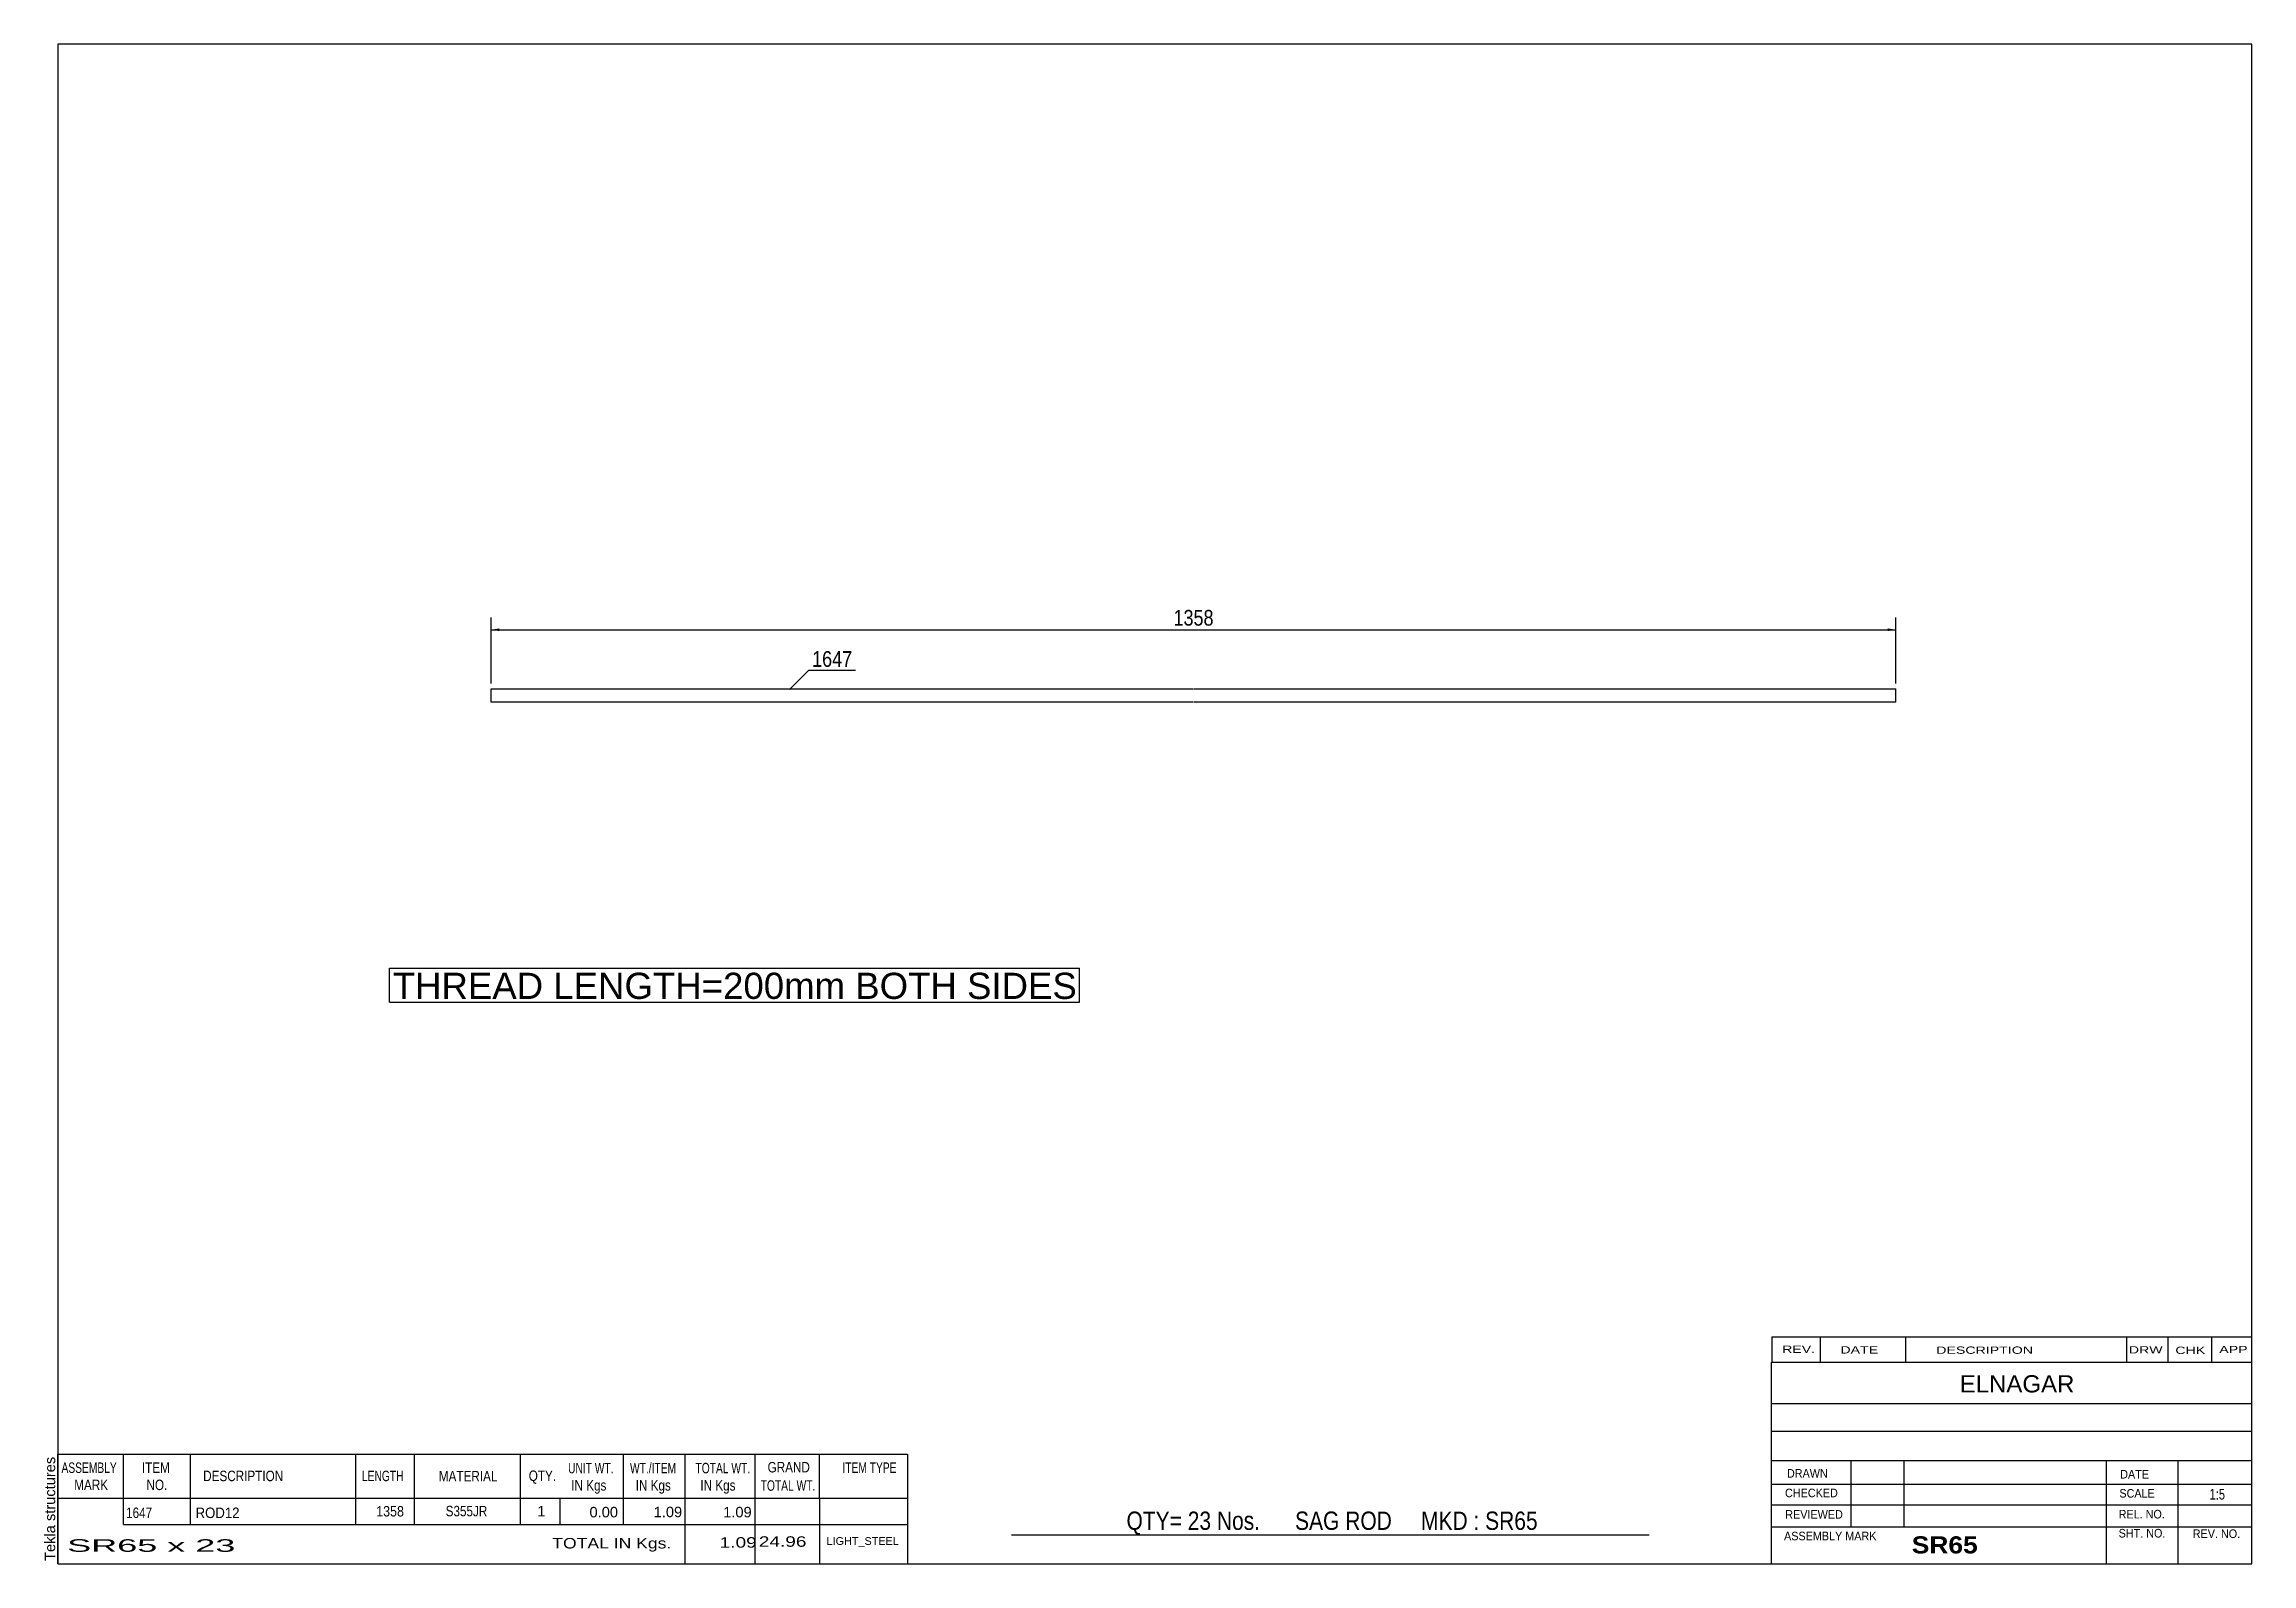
# Model space of a CAD drawing. Header units: millimetres. Extents: x -82 to 321, y -158 to 119.
import ezdxf

# ---------------------------------------------------------------- set-up
doc = ezdxf.new("R2010")
doc.units = ezdxf.units.MM
doc.styles.add('Arial', font='ARIAL.TTF', dxfattribs={"height": 0.2})
doc.styles.add('Arial Bold', font='ARIALBD.TTF', dxfattribs={"height": 0.2})
doc.styles.add('Arial Narrow', font='ARIALN.TTF', dxfattribs={"height": 0.2})

# ---------------------------------------------------------------- blocks, each defined once
blk = doc.blocks.new('Unknown-629107060-1210')
at = {"color": 5, "linetype": 'Continuous'}
for p, q in [((321, 118.75), (-79, 118.75)), ((-79, 118.75), (-79, -158.25)), ((321, -158.25), (321, 118.75)), ((-79, -158.25), (321, -158.25))]:
    blk.add_line(p, q, dxfattribs=at)
at = {"color": 174, "linetype": 'Continuous', "style": 'Arial'}
blk.add_text('Tekla structures', height=1.9102, rotation=90, dxfattribs=at).set_placement((-79.5, -157.75))
blk = doc.blocks.new('Part-629107060-1252 - 1233')
at = {"color": 2, "linetype": 'Continuous'}
for p, q in [((0, 1.2), (128, 1.2)), ((0, -1.2), (0, 1.2)), ((128.1, 1.2), (256.1, 1.2)), ((256.1, -1.2), (256.1, 1.2)), ((128, -1.2), (0, -1.2)), ((256.1, -1.2), (128.1, -1.2))]:
    blk.add_line(p, q, dxfattribs=at)
blk = doc.blocks.new('StraightDimension-629107060-1262 - 1233')
at = {"linetype": 'Continuous'}
for points in [[(1.5, 11.75), (0, 12), (1.5, 12.25)], [(254.6, 12.25), (256.1, 12), (254.6, 11.75)]]:
    blk.add_hatch(color=7, dxfattribs=at).paths.add_polyline_path(points)
at = {"color": 7, "linetype": 'Continuous'}
for p, q in [((0, 2.2), (0, 14.25)), ((256.1, 2.2), (256.1, 14.25)), ((0, 12), (256.1, 12))]:
    blk.add_line(p, q, dxfattribs=at)
at = {"color": 0}
blk.add_wipeout([(132.30625, 12.15), (132.30625, 16.35), (123.79375, 16.35), (123.79375, 12.15)], dxfattribs=at)
at = {"color": 3, "style": 'Arial Narrow'}
blk.add_text('1358', height=2.863281, dxfattribs=at).set_placement((124.39375, 12.75))
blk = doc.blocks.new('Text-629107060-1211')
at = {"color": 0, "linetype": 'Continuous'}
blk.add_wipeout([(106.65, -55.3), (106.65, -50.3), (-17.96, -50.3), (-17.96, -55.3)], dxfattribs=at)
at = {"color": 7, "linetype": 'Continuous'}
for p, q in [((-18.56, -49.7), (107.25, -49.7)), ((-18.56, -55.9), (-18.56, -49.7)), ((107.25, -55.9), (107.25, -49.7)), ((-18.56, -55.9), (107.25, -55.9))]:
    blk.add_line(p, q, dxfattribs=at)
at = {"color": 1, "linetype": 'Continuous', "style": 'Arial'}
blk.add_text('THREAD LENGTH=200mm BOTH SIDES', height=4.7754, dxfattribs=at).set_placement((-17.96, -55.3))
blk = doc.blocks.new('CBS_BOM-629107060-1340')
at = {"color": 7, "linetype": 'Continuous'}
for p, q in [((-79.03, -146.28), (-79.03, -138.28)), ((-79.03, -138.28), (75.89, -138.28)), ((-67.03, -146.28), (-67.03, -138.28)), ((-54.84, -146.28), (-54.84, -138.28)), ((-24.68, -146.28), (-24.68, -138.28)), ((-14, -146.28), (-14, -138.28)), ((5.32, -146.28), (5.32, -138.28)), ((24.12, -146.28), (24.12, -138.28)), ((35.33, -146.28), (35.33, -138.28)), ((48.12, -146.28), (48.12, -138.28)), ((59.87, -146.28), (59.87, -138.28)), ((75.89, -138.29), (75.89, -146.27)), ((-79.03, -146.28), (75.89, -146.28)), ((-79.03, -151.08), (-79.03, -146.28)), ((-67.03, -151.08), (-67.03, -146.28)), ((-54.84, -151.08), (-54.84, -146.28)), ((-24.68, -151.08), (-24.68, -146.28)), ((-14, -151.08), (-14, -146.28)), ((5.32, -151.08), (5.32, -146.28)), ((12.58, -151.08), (12.58, -146.28)), ((24.12, -151.08), (24.12, -146.28)), ((35.33, -151.08), (35.33, -146.28)), ((48.12, -151.08), (48.12, -146.28)), ((59.89, -151.08), (59.89, -146.28)), ((75.89, -146.28), (75.89, -151.08)), ((-79.03, -158.28), (-79.03, -151.1)), ((-67.03, -151.08), (75.89, -151.08)), ((35.33, -158.28), (35.33, -151.1)), ((48.12, -158.28), (48.12, -151.1)), ((59.93, -158.28), (59.93, -151.1)), ((75.89, -151.08), (75.89, -158.28)), ((-79.03, -158.28), (75.89, -158.28))]:
    blk.add_line(p, q, dxfattribs=at)
at = {"color": 3, "linetype": 'Continuous', "style": 'Arial'}
for s, height, width, p in [('ASSEMBLY', 1.91, 0.7, (-78.35, -141.71)), ('ITEM', 1.91, 0.8, (-63.7, -141.71)), ('UNIT WT.', 1.91, 0.7, (14.01, -141.78)), ('WT./ITEM', 1.91, 0.7, (25.3, -141.78)), ('TOTAL WT.', 1.91, 0.7, (37.24, -141.78)), ('GRAND', 1.91, 0.8, (50.39, -141.62)), ('ITEM TYPE', 1.91, 0.7, (64.03, -141.7)), ('MARK', 1.91, 0.8, (-76.03, -144.84)), ('NO.', 1.91, 0.8, (-62.85, -144.84)), ('DESCRIPTION', 1.9102, 0.8, (-52.52, -143.21)), ('LENGTH', 1.91, 0.7, (-23.57, -143.21)), ('MATERIAL', 1.91, 0.8, (-9.55, -143.26)), ('QTY.', 1.91, 0.8, (6.84, -143.18)), ('IN Kgs', 1.91, 0.8, (14.59, -144.92)), ('IN Kgs', 1.91, 0.8, (26.34, -144.92)), ('IN Kgs', 1.91, 0.8, (38.13, -144.92)), ('TOTAL WT.', 1.91, 0.7, (49.13, -144.96))]:
    blk.add_text(s, height=height, dxfattribs=dict(at, width=width)).set_placement(p)
at = {"color": 7, "linetype": 'Continuous', "style": 'Arial'}
for s, width, p in [('1647', 0.8, (-66.57, -149.93)), ('ROD12', 0.9, (-53.9, -149.93)), ('1358', 0.85, (-20.96, -149.65)), ('S355JR', 0.8, (-8.31, -149.62))]:
    blk.add_text(s, height=1.91, dxfattribs=dict(at, width=width)).set_placement(p)
for s, p in [('1', (8.41, -149.62)), ('0.00', (17.92, -149.81)), ('1.09', (29.62, -149.78)), ('1.09', (42.29, -149.81))]:
    blk.add_text(s, height=1.91, dxfattribs=at).set_placement(p)
at = {"color": 6, "linetype": 'Continuous', "style": 'Arial'}
for s, height, width, p in [('SR65 x 23', 2.292, 2.05, (-77.31, -156.09)), ('TOTAL IN Kgs.', 1.9102, 1.2, (11.13, -155.48)), ('1.09', 1.91, 1.3, (41.65, -155.33)), ('24.96', 1.91, 1.3, (48.79, -155.17))]:
    blk.add_text(s, height=height, dxfattribs=dict(at, width=width)).set_placement(p)
blk.add_text('LIGHT_STEEL', height=1.4135, dxfattribs=at).set_placement((61.14, -154.83))
blk = doc.blocks.new('CBS_CALLOFF-629107060-1341')
at = {"color": 7, "linetype": 'Continuous'}
blk.add_line((94.88, -152.98), (211.11, -153), dxfattribs=at)
at = {"color": 3, "linetype": 'Continuous', "style": 'Arial Narrow'}
blk.add_text('QTY= 23 Nos.      SAG ROD     MKD : SR65', height=3.3405, dxfattribs=at).set_placement((115.82, -152.09))
blk = doc.blocks.new('CBS_NAME_BLOG-629107060-1342')
at = {"color": 7, "linetype": 'Continuous'}
for p, q in [((233.41, -121.5), (320.93, -121.5)), ((233.41, -158.21), (233.41, -121.5)), ((233.41, -129.04), (320.93, -129.04)), ((233.48, -134.09), (321, -134.09)), ((233.41, -139.46), (320.93, -139.46)), ((247.93, -151.57), (247.93, -139.47)), ((257.62, -151.54), (257.62, -139.47)), ((294.53, -158.21), (294.53, -139.48)), ((307.58, -158.21), (307.58, -139.47)), ((233.42, -143.76), (321, -143.74)), ((233.41, -147.51), (320.93, -147.51)), ((233.41, -151.55), (320.93, -151.55)), ((233.41, -158.25), (321, -158.25))]:
    blk.add_line(p, q, dxfattribs=at)
at = {"color": 3, "linetype": 'Continuous', "style": 'Arial'}
blk.add_text('ELNAGAR', height=3.133, dxfattribs=at).set_placement((267.73, -127.03))
at = {"color": 3, "linetype": 'Continuous'}
for s, height, style, width, p in [('CHECKED', 1.566, 'Arial', 0.9, (235.89, -146.14)), ('DRAWN', 1.566, 'Arial', 0.9, (236.24, -142.57)), ('SCALE', 1.566, 'Arial', 0.9, (296.85, -146.21)), ('DATE', 1.566, 'Arial', 0.9, (297, -142.73)), ('1:5', 1.957, 'Arial Narrow', 0.9, (313.3, -146.57)), ('REVIEWED', 1.566, 'Arial', 0.9, (235.93, -150.06)), ('REL. NO.', 1.566, 'Arial', 0.9, (296.71, -150.01)), ('ASSEMBLY MARK', 1.5663, 'Arial', 0.9, (235.71, -153.99)), ('SHT. NO.', 1.566, 'Arial', 0.9, (296.71, -153.48)), ('REV. NO.', 1.566, 'Arial', 0.9, (310.23, -153.57)), ('SR65', 3.131, 'Arial Bold', 1.1, (258.99, -156.39))]:
    blk.add_text(s, height=height, dxfattribs=dict(at, style=style, width=width)).set_placement(p)
blk = doc.blocks.new('CBS_REVISION-629107060-1343')
at = {"color": 7, "linetype": 'Continuous'}
for p, q in [((233.49, -116.87), (320.99, -116.87)), ((233.49, -116.87), (233.49, -121.5)), ((242.29, -116.87), (242.29, -121.5)), ((257.88, -116.87), (257.88, -121.44)), ((298.14, -116.87), (298.14, -121.5)), ((305.68, -116.87), (305.68, -121.5)), ((313.63, -116.87), (313.63, -121.5)), ((233.49, -121.5), (320.99, -121.5))]:
    blk.add_line(p, q, dxfattribs=at)
at = {"color": 7, "style": 'Arial Narrow', "width": 1.7}
for s, height, p in [('REV.', 1.326, (235.35, -119.82)), ('DATE', 1.326, (245.98, -119.94)), ('DESCRIPTION', 1.3257, (263.46, -119.99)), ('DRW', 1.326, (298.57, -119.93)), ('CHK', 1.326, (307.06, -120.02)), ('APP', 1.326, (315.06, -119.87))]:
    blk.add_text(s, height=height, dxfattribs=at).set_placement(p)
blk = doc.blocks.new('Mark-629107060-1247 - 1233')
at = {"color": 0}
blk.add_wipeout([(65.8168, 5.2375), (65.8168, 8.2375), (58.5043, 8.2375), (58.5043, 5.2375)], dxfattribs=at)
blk.add_wipeout([(65.8168, 5.2375), (65.8168, 8.2375), (58.5043, 8.2375), (58.5043, 5.2375)], dxfattribs=at)
at = {"color": 7, "linetype": 'Continuous'}
for p, q in [((54.3688, 1.102), (57.9043, 4.6375)), ((57.9043, 4.6375), (66.4168, 4.6375))]:
    blk.add_line(p, q, dxfattribs=at)
at = {"color": 3, "style": 'Arial Narrow'}
blk.add_text('1647', height=2.86328, dxfattribs=at).set_placement((58.5043, 5.2375))

msp = doc.modelspace()

# ---------------------------------------------------------------- block references
for name in ['Unknown-629107060-1210', 'Part-629107060-1252 - 1233', 'CBS_REVISION-629107060-1343', 'CBS_NAME_BLOG-629107060-1342', 'CBS_BOM-629107060-1340', 'CBS_CALLOFF-629107060-1341']:
    msp.add_blockref(name, (0, 0))

# ---------------------------------------------------------------- next in the draw order: block references
for name in ['StraightDimension-629107060-1262 - 1233', 'Text-629107060-1211']:
    msp.add_blockref(name, (0, 0))

# ---------------------------------------------------------------- next in the draw order: block references
msp.add_blockref('Mark-629107060-1247 - 1233', (0, 0))

doc.saveas('drawing.dxf')
